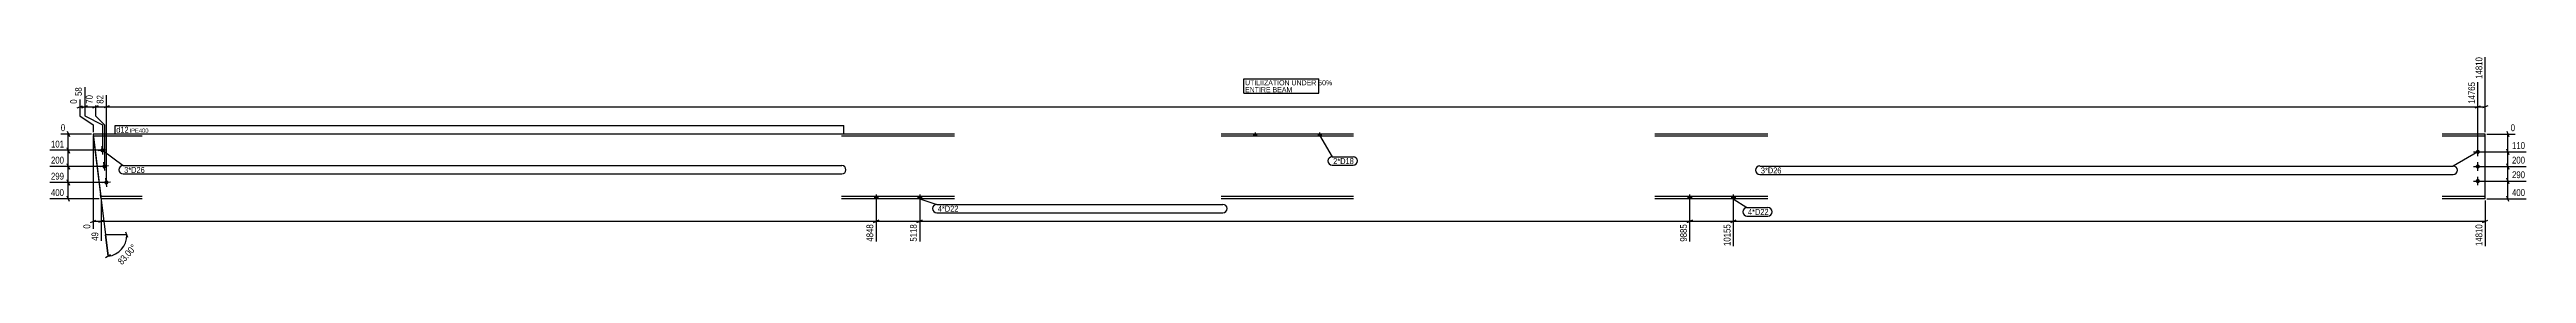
# Model space of a CAD drawing. Header units: millimetres. Extents: x 24 to 38787, y 21 to 1327.
# Drawn here: x 23451 to 38787, y 21 to 1327 of the extents above; entities that cross this region are included whole.
import ezdxf

# ---------------------------------------------------------------- set-up
doc = ezdxf.new("R2010")
doc.units = ezdxf.units.MM
doc.linetypes.add('DXK_LINE_DOT2', pattern=[3.9198, 1.9599, -1.9599])
for name, color, linetype in [('MÅLSÆTNING', 7, 'Continuous'), ('STÅL', 7, 'Continuous'), ('TEKST', 7, 'Continuous')]:
    doc.layers.add(name, color=color, linetype=linetype)
doc.styles.add('Arial Narrow', font='ARIALN.TTF', dxfattribs={"height": 0.2})

msp = doc.modelspace()

# ---------------------------------------------------------------- hatches: boundary and pattern name
at = {"layer": 'STÅL', "linetype": 'Continuous'}
for points in [[(30924, 843), (30906, 843), (30906, 830), (30924, 830)], [(31324, 843), (31306, 843), (31306, 830), (31324, 830)], [(23766, 741, -1), (23792, 744, -1)], [(23778, 642, -1), (23804, 645, -1)], [(38473, 733, -1), (38499, 733, -1)], [(38473, 643, -1), (38499, 643, -1)], [(23790, 543, -1), (23816, 546, -1)], [(38473, 553, -1), (38499, 553, -1)], [(28558, 443), (28580, 443), (28580, 457), (28558, 457)], [(28558, 443), (28580, 443), (28580, 457), (28558, 457)], [(28828, 443), (28850, 443), (28850, 457), (28828, 457)], [(28828, 443), (28850, 443), (28850, 457), (28828, 457)], [(33595, 443), (33617, 443), (33617, 457), (33595, 457)], [(33595, 443), (33617, 443), (33617, 457), (33595, 457)], [(33865, 443), (33887, 443), (33887, 457), (33865, 457)], [(33865, 443), (33887, 443), (33887, 457), (33865, 457)]]:
    msp.add_hatch(color=3, dxfattribs=at).paths.add_polyline_path(points)

# ---------------------------------------------------------------- linework, layer by layer
at = {"layer": 'MÅLSÆTNING', "color": 7, "linetype": 'Continuous'}
for p, q in [((38531, 854), (38531, 1318)), ((23669, 1132), (23669, 956)), ((23736, 1083), (23736, 956)), ((38486, 744), (38486, 1164)), ((23652, 1005), (23685, 1018)), ((23669, 1011), (23736, 1011)), ((23669, 956), (23779, 901)), ((23752, 1018), (23719, 1005)), ((23736, 956), (23791, 901)), ((38470, 1005), (38503, 1018)), ((38470, 1005), (38503, 1018)), ((38486, 1011), (38531, 1011)), ((38548, 1018), (38515, 1005)), ((23721, 901), (23721, 854)), ((23721, 832), (23721, 259)), ((23722, 833), (23814, 89)), ((23779, 901), (23779, 754)), ((23779, 901), (23779, 754)), ((23791, 901), (23791, 654)), ((23791, 901), (23791, 654)), ((38542, 843), (38717, 843)), ((38665, 860), (38678, 827)), ((38671, 733), (38671, 843)), ((23768, 743), (23452, 743)), ((23780, 643), (23452, 643)), ((23560, 759), (23574, 726)), ((23574, 627), (23560, 660)), ((23567, 643), (23567, 743)), ((38497, 733), (38786, 733)), ((38497, 733), (38786, 733)), ((38678, 717), (38665, 750)), ((38665, 750), (38678, 717)), ((23792, 544), (23452, 544)), ((23560, 561), (23574, 528)), ((23567, 443), (23567, 544)), ((38497, 553), (38786, 553)), ((38665, 570), (38678, 537)), ((38671, 443), (38671, 553)), ((23759, 443), (23452, 443)), ((23574, 427), (23560, 460)), ((23704, 298), (23737, 311)), ((23787, 311), (23754, 298)), ((23787, 311), (23754, 298)), ((23770, 432), (23770, 184)), ((23770, 432), (23770, 184)), ((28552, 298), (28585, 311)), ((28569, 402), (28569, 179)), ((28855, 311), (28822, 298)), ((28822, 298), (28855, 311)), ((28839, 402), (28839, 179)), ((28839, 402), (28839, 179)), ((33623, 311), (33590, 298)), ((33590, 298), (33623, 311)), ((33606, 402), (33606, 179)), ((33606, 402), (33606, 179)), ((33860, 298), (33893, 311)), ((33876, 402), (33876, 152)), ((38515, 298), (38548, 311)), ((38531, 432), (38531, 152)), ((38542, 443), (38786, 443)), ((38678, 427), (38665, 460)), ((23721, 305), (23770, 305)), ((23770, 305), (28569, 305)), ((23930, 220), (23798, 220)), ((23814, 89), (23798, 220)), ((23936, 204), (23923, 237)), ((28839, 305), (33606, 305)), ((33606, 305), (33876, 305)), ((23829, 98), (23798, 80))]:
    msp.add_line(p, q, dxfattribs=at)
msp.add_arc((23798, 220), 132, 277, 360, dxfattribs=at)
at = {"layer": 'STÅL', "color": 2, "linetype": 'Continuous'}
for p, q in [((24024, 843), (23721, 843)), ((23721, 843), (23725, 809)), ((24024, 830), (23723, 830)), ((23725, 809), (23768, 457)), ((29054, 843), (28354, 843)), ((29054, 830), (28354, 830)), ((31524, 843), (30706, 843)), ((31524, 830), (30706, 830)), ((34091, 843), (33391, 843)), ((34091, 830), (33391, 830)), ((38531, 843), (38266, 843)), ((38531, 830), (38266, 830)), ((38531, 830), (38531, 843)), ((38531, 809), (38531, 830)), ((38531, 443), (38531, 809)), ((24024, 457), (23768, 457)), ((23770, 443), (23768, 457)), ((24024, 443), (23770, 443)), ((29054, 457), (28354, 457)), ((29054, 443), (28354, 443)), ((31524, 457), (30706, 457)), ((31524, 443), (30706, 443)), ((34091, 457), (33391, 457)), ((34091, 443), (33391, 443)), ((38531, 457), (38266, 457)), ((38531, 443), (38266, 443))]:
    msp.add_line(p, q, dxfattribs=at)
at = {"layer": 'STÅL', "color": 3, "linetype": 'Continuous'}
for p, q in [((23782, 717), (23776, 768)), ((30906, 843), (30906, 830)), ((30915, 853), (30915, 830)), ((30924, 843), (30924, 830)), ((31306, 843), (31306, 830)), ((31315, 853), (31315, 830)), ((31324, 843), (31324, 830)), ((23805, 746), (23753, 740)), ((23817, 647), (23765, 640)), ((23794, 618), (23788, 669)), ((38460, 733), (38512, 733)), ((38460, 643), (38512, 643)), ((38486, 707), (38486, 759)), ((38486, 617), (38486, 669)), ((23829, 547), (23777, 541)), ((23806, 518), (23800, 570)), ((28569, 470), (28569, 397)), ((28569, 470), (28569, 397)), ((28839, 470), (28839, 397)), ((28839, 470), (28839, 397)), ((33606, 470), (33606, 397)), ((33606, 470), (33606, 397)), ((33876, 470), (33876, 397)), ((33876, 470), (33876, 397)), ((38460, 553), (38512, 553)), ((38486, 527), (38486, 579)), ((28558, 457), (28558, 443)), ((28558, 457), (28558, 443)), ((28580, 457), (28580, 443)), ((28580, 457), (28580, 443)), ((28828, 457), (28828, 443)), ((28828, 457), (28828, 443)), ((28850, 457), (28850, 443)), ((28850, 457), (28850, 443)), ((33595, 457), (33595, 443)), ((33595, 457), (33595, 443)), ((33617, 457), (33617, 443)), ((33617, 457), (33617, 443)), ((33865, 457), (33865, 443)), ((33865, 457), (33865, 443)), ((33887, 457), (33887, 443)), ((33887, 457), (33887, 443))]:
    msp.add_line(p, q, dxfattribs=at)
at = {"layer": 'STÅL', "color": 7, "linetype": 'DXK_LINE_DOT2'}
for p, q in [((38531, 809), (38531, 828)), ((23768, 457), (23767, 470))]:
    msp.add_line(p, q, dxfattribs=at)
at = {"layer": 'TEKST', "color": 7, "linetype": 'Continuous'}
msp.add_arc((28356, 623), 25.9, 270, 90, dxfattribs=at)

# ---------------------------------------------------------------- wipeouts: each hides what was drawn before it
at = {"color": 0, "linetype": 'Continuous'}
msp.add_wipeout([(31098, 1101), (31098, 1134), (30853, 1134), (30853, 1101)], dxfattribs=at).dxf.layer = 'TEKST'
at = {"color": 0}
for points in [[(24031, 603), (24031, 642), (23913, 642), (23913, 603)], [(31516, 658), (31516, 697), (31399, 697), (31399, 658)], [(38327, 600), (38327, 639), (34047, 639), (34047, 600)]]:
    msp.add_wipeout(points, dxfattribs=at).dxf.layer = 'TEKST'

# ---------------------------------------------------------------- next in the draw order: wipeouts: each hides what was drawn before it
at = {"color": 0, "linetype": 'Continuous'}
for points, layer in [([(38523, 1327), (38461, 1327), (38461, 1175), (38523, 1175)], 'MÅLSÆTNING'), ([(23727, 1092), (23665, 1092), (23665, 1021), (23727, 1021)], 'MÅLSÆTNING'), ([(23549, 751), (23549, 813), (23451, 813), (23451, 751)], 'MÅLSÆTNING'), ([(38726, 852), (38726, 914), (38681, 914), (38681, 852)], 'MÅLSÆTNING'), ([(23549, 553), (23549, 615), (23451, 615), (23451, 553)], 'MÅLSÆTNING'), ([(38787, 562), (38787, 624), (38689, 624), (38689, 562)], 'MÅLSÆTNING'), ([(23761, 246), (23700, 246), (23700, 175), (23761, 175)], 'MÅLSÆTNING'), ([(28560, 295), (28498, 295), (28498, 170), (28560, 170)], 'MÅLSÆTNING'), ([(33597, 295), (33536, 295), (33536, 170), (33597, 170)], 'MÅLSÆTNING'), ([(33867, 295), (33806, 295), (33806, 143), (33867, 143)], 'MÅLSÆTNING'), ([(31305, 1144), (31305, 1177), (30853, 1177), (30853, 1144)], 'TEKST')]:
    msp.add_wipeout(points, dxfattribs=at).dxf.layer = layer
at = {"color": 0}
for points, layer in [([(24008, 142), (23962, 183), (23855, 61), (23901, 21)], 'MÅLSÆTNING'), ([(24031, 603), (24031, 642), (23913, 642), (23913, 603)], 'TEKST'), ([(31516, 658), (31516, 697), (31399, 697), (31399, 658)], 'TEKST'), ([(38327, 600), (38327, 639), (34047, 639), (34047, 600)], 'TEKST'), ([(30710, 364), (30710, 403), (28951, 403), (28951, 364)], 'TEKST')]:
    msp.add_wipeout(points, dxfattribs=at).dxf.layer = layer

# ---------------------------------------------------------------- next in the draw order: linework, layer by layer
at = {"layer": 'MÅLSÆTNING', "color": 7, "linetype": 'Continuous'}
for p, q in [((23669, 1132), (23669, 956)), ((23803, 555), (23803, 1083)), ((23803, 555), (23803, 1083)), ((38486, 744), (38486, 1164)), ((23622, 1005), (23655, 1018)), ((23639, 1057), (23639, 956)), ((23639, 1011), (23669, 1011)), ((23639, 956), (23721, 901)), ((23685, 1018), (23652, 1005)), ((23669, 956), (23779, 901)), ((23736, 956), (23791, 901)), ((23820, 1018), (23787, 1005)), ((23820, 1018), (23787, 1005)), ((23803, 1011), (38486, 1011)), ((23710, 843), (23521, 843)), ((23560, 860), (23574, 827)), ((23567, 743), (23567, 843)), ((23768, 743), (23452, 743)), ((23780, 643), (23452, 643)), ((23574, 726), (23560, 759)), ((23560, 660), (23574, 627)), ((38497, 643), (38786, 643)), ((38497, 643), (38786, 643)), ((38678, 627), (38665, 660)), ((38665, 660), (38678, 627)), ((38671, 643), (38671, 733)), ((28585, 311), (28552, 298)), ((28569, 402), (28569, 179)), ((33893, 311), (33860, 298)), ((33876, 402), (33876, 152)), ((28569, 305), (28839, 305)), ((33876, 305), (38531, 305))]:
    msp.add_line(p, q, dxfattribs=at)
at = {"layer": 'TEKST', "color": 7, "linetype": 'Continuous'}
for p, q in [((30846, 1184), (31311, 1184)), ((30846, 1095), (30846, 1184)), ((30846, 1095), (31311, 1095)), ((31311, 1095), (31311, 1184)), ((31315, 837), (31392, 703)), ((23779, 743), (23907, 649)), ((23907, 649), (28356, 649)), ((31392, 703), (31523, 703)), ((31392, 652), (31523, 652)), ((34040, 645), (38334, 645)), ((38486, 733), (38334, 645)), ((23907, 597), (28356, 597)), ((34040, 594), (38334, 594))]:
    msp.add_line(p, q, dxfattribs=at)
for centre, radius, start, end in [((23907, 623), 25.9, 90, 270), ((31392, 677), 25.8, 90, 270), ((31523, 677), 25.8, 270, 90), ((34040, 620), 25.9, 90, 270), ((38334, 620), 25.8, 270, 90)]:
    msp.add_arc(centre, radius, start, end, dxfattribs=at)

# ---------------------------------------------------------------- next in the draw order: texts
at = {"layer": 'MÅLSÆTNING', "color": 3, "linetype": 'Continuous', "style": 'Arial Narrow'}
for s, p in [('14810', (38514, 1184)), ('70', (23718, 1030)), ('4848', (28551, 179)), ('9885', (33589, 179)), ('10155', (33859, 152))]:
    msp.add_text(s, height=42, rotation=90.0002, dxfattribs=at).set_placement(p)
for s, p in [('101', (23460, 760)), ('0', (38690, 861))]:
    msp.add_text(s, height=42, dxfattribs=at).set_placement(p)
at = {"layer": 'MÅLSÆTNING', "color": 3, "style": 'Arial Narrow'}
msp.add_text('83.00°', height=42, rotation=48.5009, dxfattribs=at).set_placement((23900, 33))
at = {"layer": 'TEKST', "color": 3, "linetype": 'Continuous', "style": 'Arial Narrow'}
for s, p in [('UTILIIZATION UNDER 50%', (30853, 1144)), ('ENTIRE BEAM', (30853, 1101))]:
    msp.add_text(s, height=31.5, dxfattribs=at).set_placement(p)
at = {"layer": 'TEKST', "color": 3, "style": 'Arial Narrow'}
for s, p in [('3*D26', (23913, 603)), ('2*D18', (31399, 658)), ('3*D26', (34047, 600))]:
    msp.add_text(s, height=36.7, dxfattribs=at).set_placement(p)

# ---------------------------------------------------------------- next in the draw order: wipeouts: each hides what was drawn before it
at = {"color": 0, "linetype": 'Continuous'}
for points in [[(23549, 452), (23549, 514), (23451, 514), (23451, 452)], [(38787, 452), (38787, 514), (38689, 514), (38689, 452)], [(23712, 295), (23651, 295), (23651, 250), (23712, 250)]]:
    msp.add_wipeout(points, dxfattribs=at).dxf.layer = 'MÅLSÆTNING'
at = {"color": 0}
msp.add_wipeout([(30710, 364), (30710, 403), (28951, 403), (28951, 364)], dxfattribs=at).dxf.layer = 'TEKST'

# ---------------------------------------------------------------- next in the draw order: linework, layer by layer
at = {"layer": 'MÅLSÆTNING', "color": 7, "linetype": 'Continuous'}
for p, q in [((23567, 544), (23567, 643)), ((38671, 553), (38671, 643)), ((23792, 544), (23452, 544)), ((23574, 528), (23560, 561)), ((38497, 553), (38786, 553)), ((38678, 537), (38665, 570))]:
    msp.add_line(p, q, dxfattribs=at)
at = {"layer": 'TEKST', "color": 7, "linetype": 'Continuous'}
for p, q in [((28839, 443), (28944, 409)), ((28944, 409), (30716, 409)), ((28944, 357), (30716, 357))]:
    msp.add_line(p, q, dxfattribs=at)
for centre, radius, start, end in [((28944, 383), 25.8, 90, 270), ((30716, 383), 25.9, 270, 90)]:
    msp.add_arc(centre, radius, start, end, dxfattribs=at)

# ---------------------------------------------------------------- next in the draw order: texts
at = {"layer": 'MÅLSÆTNING', "color": 3, "linetype": 'Continuous', "style": 'Arial Narrow'}
for s, p in [('290', (38698, 571)), ('400', (23460, 461)), ('299', (23460, 562)), ('400', (38698, 461))]:
    msp.add_text(s, height=42, dxfattribs=at).set_placement(p)
for s, p in [('0', (23703, 259)), ('49', (23753, 184))]:
    msp.add_text(s, height=42, rotation=90.0002, dxfattribs=at).set_placement(p)
at = {"layer": 'TEKST', "color": 3, "style": 'Arial Narrow'}
msp.add_text('4*D22', height=36.7, dxfattribs=at).set_placement((28951, 364))

# ---------------------------------------------------------------- next in the draw order: wipeouts: each hides what was drawn before it
at = {"color": 0, "linetype": 'Continuous'}
for points in [[(23660, 1141), (23598, 1141), (23598, 1069), (23660, 1069)], [(38478, 1173), (38416, 1173), (38416, 1021), (38478, 1021)], [(23557, 852), (23557, 914), (23513, 914), (23513, 852)], [(38787, 742), (38787, 804), (38689, 804), (38689, 742)], [(28830, 295), (28768, 295), (28768, 170), (28830, 170)], [(38523, 295), (38461, 295), (38461, 143), (38523, 143)]]:
    msp.add_wipeout(points, dxfattribs=at).dxf.layer = 'MÅLSÆTNING'
at = {"color": 0}
for points in [[(23934, 851), (23934, 890), (23864, 890), (23864, 851)], [(34085, 344), (34085, 383), (33967, 383), (33967, 344)]]:
    msp.add_wipeout(points, dxfattribs=at).dxf.layer = 'TEKST'

# ---------------------------------------------------------------- next in the draw order: linework, layer by layer
at = {"layer": 'MÅLSÆTNING', "color": 7, "linetype": 'Continuous'}
for p, q in [((23736, 1083), (23736, 956)), ((23719, 1005), (23752, 1018)), ((23736, 1011), (23803, 1011))]:
    msp.add_line(p, q, dxfattribs=at)

# ---------------------------------------------------------------- next in the draw order: texts
at = {"layer": 'MÅLSÆTNING', "color": 3, "linetype": 'Continuous', "style": 'Arial Narrow'}
for s, p in [('14765', (38469, 1030)), ('5118', (28821, 179)), ('14810', (38514, 152))]:
    msp.add_text(s, height=42, rotation=90.0002, dxfattribs=at).set_placement(p)
for s, p in [('0', (23521, 861)), ('110', (38698, 751))]:
    msp.add_text(s, height=42, dxfattribs=at).set_placement(p)

# ---------------------------------------------------------------- next in the draw order: wipeouts: each hides what was drawn before it
at = {"color": 0, "linetype": 'Continuous'}
for points in [[(23630, 1065), (23568, 1065), (23568, 1021), (23630, 1021)], [(23549, 652), (23549, 714), (23451, 714), (23451, 652)]]:
    msp.add_wipeout(points, dxfattribs=at).dxf.layer = 'MÅLSÆTNING'
at = {"color": 0}
for points in [[(23934, 851), (23934, 890), (23864, 890), (23864, 851)], [(34085, 344), (34085, 383), (33967, 383), (33967, 344)]]:
    msp.add_wipeout(points, dxfattribs=at).dxf.layer = 'TEKST'

# ---------------------------------------------------------------- next in the draw order: linework, layer by layer
at = {"layer": 'TEKST', "color": 7, "linetype": 'Continuous'}
for p, q in [((23857, 845), (23857, 896)), ((33876, 443), (33961, 389)), ((33961, 389), (34091, 389)), ((33961, 337), (34091, 337))]:
    msp.add_line(p, q, dxfattribs=at)
for centre, start, end in [((33961, 363), 90, 270), ((34091, 363), 270, 90)]:
    msp.add_arc(centre, 25.9, start, end, dxfattribs=at)

# ---------------------------------------------------------------- next in the draw order: texts
at = {"layer": 'MÅLSÆTNING', "color": 3, "linetype": 'Continuous', "style": 'Arial Narrow'}
for s, p in [('58', (23651, 1078)), ('0', (23621, 1030))]:
    msp.add_text(s, height=42, rotation=90.0002, dxfattribs=at).set_placement(p)
msp.add_text('200', height=42, dxfattribs=at).set_placement((23460, 661))
at = {"layer": 'TEKST', "color": 3, "style": 'Arial Narrow'}
msp.add_text('4*D22', height=36.7, dxfattribs=at).set_placement((33967, 344))

# ---------------------------------------------------------------- next in the draw order: wipeouts: each hides what was drawn before it
at = {"color": 0, "linetype": 'Continuous'}
for points in [[(23794, 1092), (23733, 1092), (23733, 1021), (23794, 1021)], [(38787, 652), (38787, 714), (38689, 714), (38689, 652)]]:
    msp.add_wipeout(points, dxfattribs=at).dxf.layer = 'MÅLSÆTNING'
at = {"color": 0}
msp.add_wipeout([(28364, 851), (28364, 879), (23946, 879), (23946, 851)], dxfattribs=at).dxf.layer = 'TEKST'

# ---------------------------------------------------------------- next in the draw order: texts
at = {"layer": 'MÅLSÆTNING', "color": 3, "linetype": 'Continuous', "style": 'Arial Narrow'}
msp.add_text('82', height=42, rotation=90.0002, dxfattribs=at).set_placement((23785, 1030))
msp.add_text('200', height=42, dxfattribs=at).set_placement((38698, 661))

# ---------------------------------------------------------------- next in the draw order: wipeouts: each hides what was drawn before it
at = {"color": 0}
msp.add_wipeout([(28364, 851), (28364, 879), (23946, 879), (23946, 851)], dxfattribs=at).dxf.layer = 'TEKST'

# ---------------------------------------------------------------- next in the draw order: linework, layer by layer
at = {"layer": 'TEKST', "color": 7, "linetype": 'Continuous'}
for p, q in [((23857, 896), (28370, 896)), ((23857, 845), (28370, 845)), ((28370, 845), (28370, 896))]:
    msp.add_line(p, q, dxfattribs=at)

# ---------------------------------------------------------------- next in the draw order: texts
at = {"layer": 'TEKST', "color": 3, "style": 'Arial Narrow'}
for s, height, p in [('d12', 36.7, (23864, 851)), ('IPE400', 26.2, (23946, 851))]:
    msp.add_text(s, height=height, dxfattribs=at).set_placement(p)

doc.saveas('drawing.dxf')
